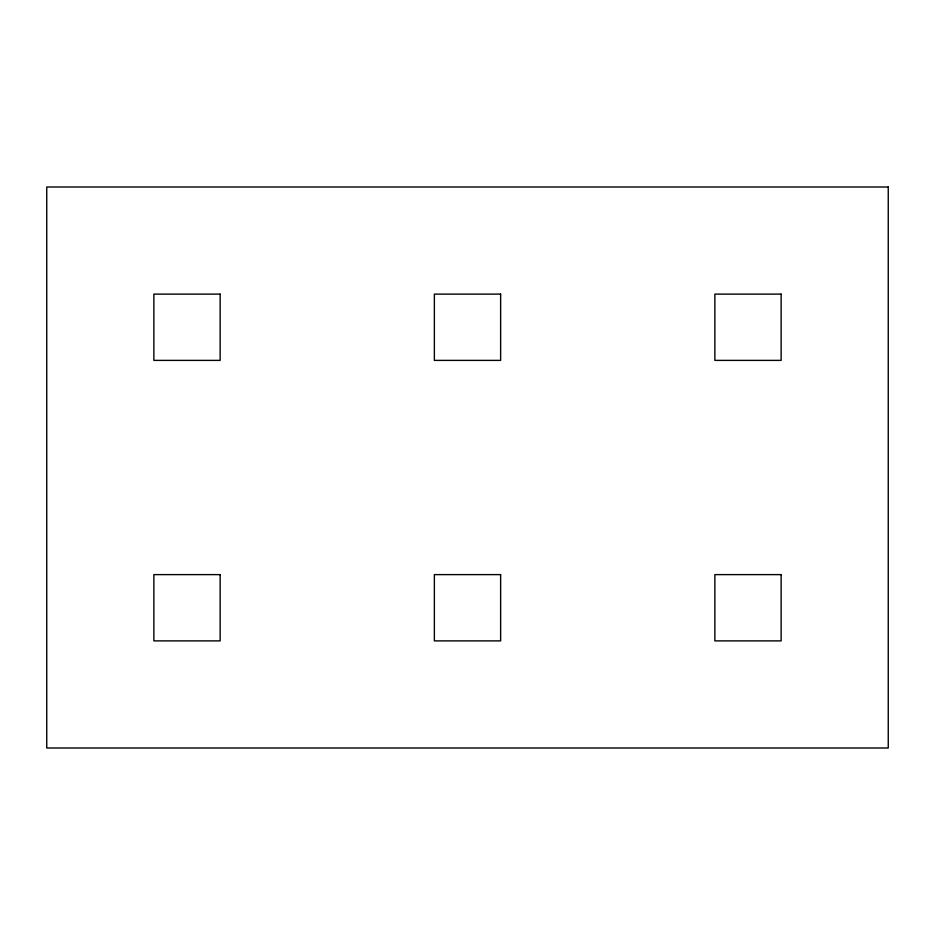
<?xml version="1.0" encoding="UTF-8"?>
<svg xmlns="http://www.w3.org/2000/svg" width="935" height="935" viewBox="0 0 935 935"><rect width="100%" height="100%" fill="white"/><g stroke="black" fill="none" stroke-linecap="round" stroke-linejoin="round"><path stroke-width="1.4" d="M888.25 187L46.75 187L46.75 748L888.25 748L888.25 187M220.134 294.116L153.866 294.116L153.866 360.384L220.134 360.384L220.134 294.116M500.634 294.116L434.366 294.116L434.366 360.384L500.634 360.384L500.634 294.116M781.134 294.116L714.866 294.116L714.866 360.384L781.134 360.384L781.134 294.116M220.134 574.616L153.866 574.616L153.866 640.884L220.134 640.884L220.134 574.616M500.634 574.616L434.366 574.616L434.366 640.884L500.634 640.884L500.634 574.616M781.134 574.616L714.866 574.616L714.866 640.884L781.134 640.884L781.134 574.616"/></g></svg>
